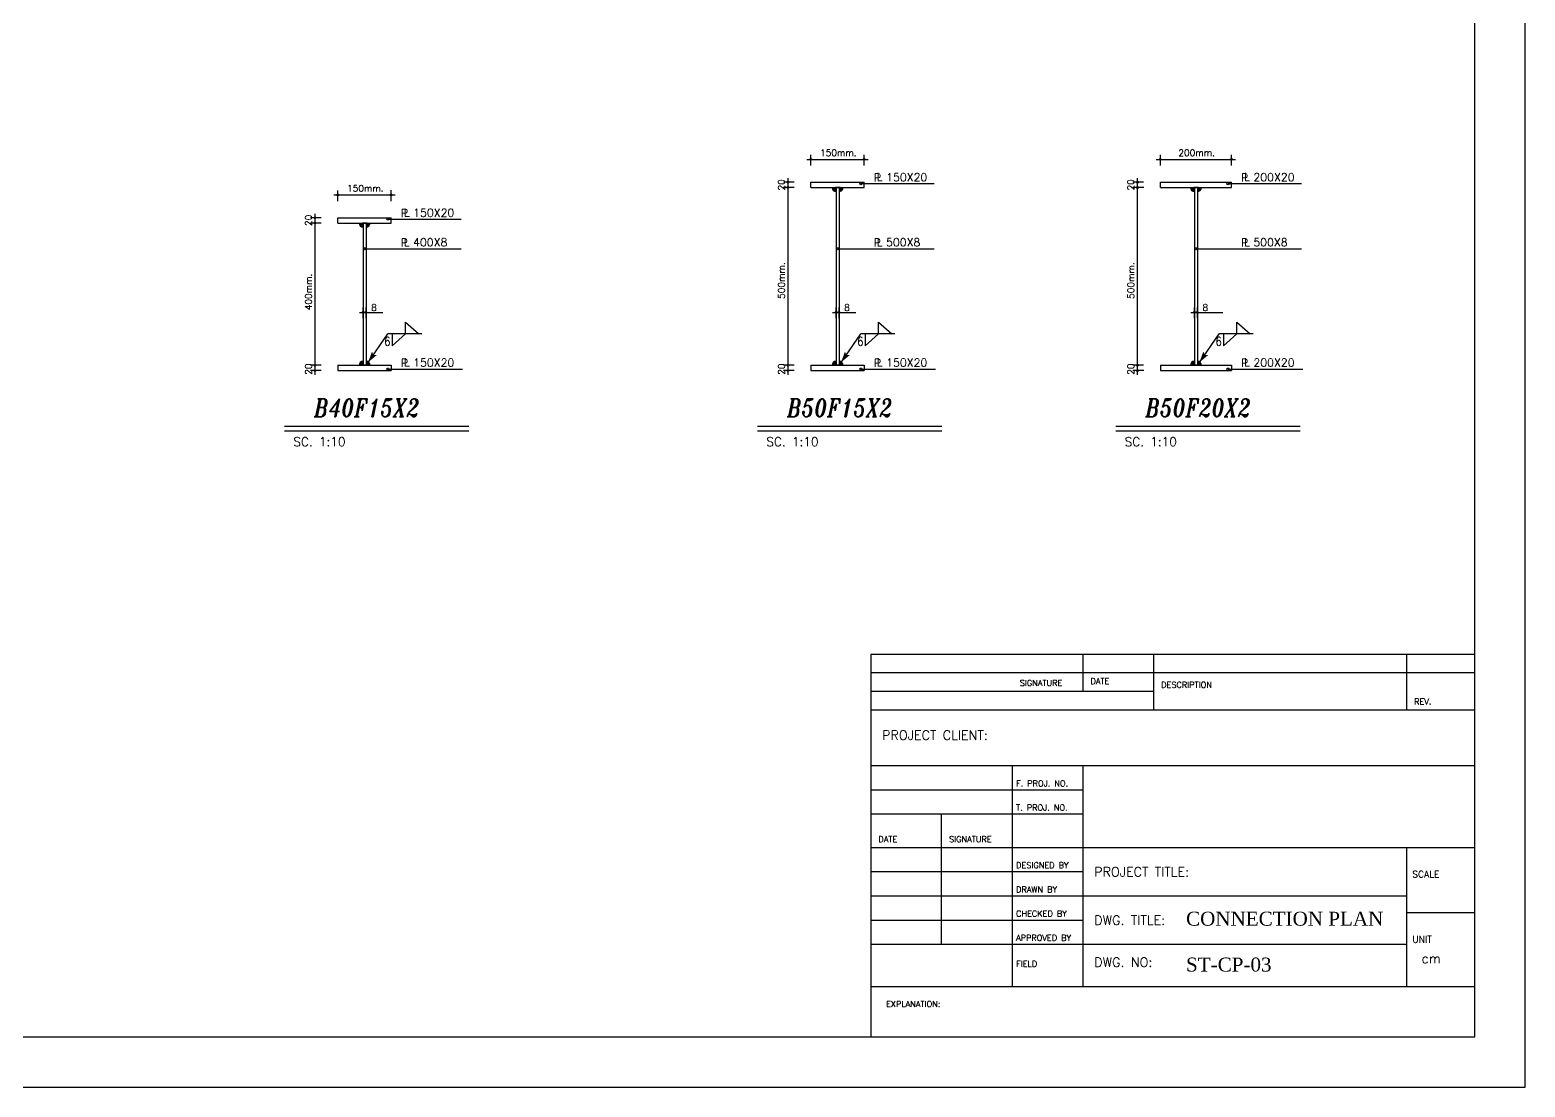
# Model space of a CAD drawing. Header units: inches. Extents: x 1387 to 2676, y -3554 to -2136.
# Drawn here: x 2621.81 to 2663.86, y -2688.64 to -2658.91 of the extents above; entities that cross this region are included whole.
import ezdxf

# ---------------------------------------------------------------- set-up
doc = ezdxf.new("R2010")
doc.units = ezdxf.units.IN
doc.header["$MEASUREMENT"] = 0
doc.linetypes.add('HIDDEN', pattern=[0.375, 0.25, -0.125])
for name, color, linetype in [('1', 1, 'Continuous'), ('1R', 1, 'Continuous'), ('3', 3, 'HIDDEN'), ('3G', 3, 'Continuous'), ('4C', 4, 'Continuous'), ('7', 7, 'Continuous'), ('DIM', 8, 'Continuous'), ('lateral brace', 5, 'Continuous'), ('Layer4', 118, 'Continuous'), ('TEXT-1', 3, 'Continuous')]:
    doc.layers.add(name, color=color, linetype=linetype)
doc.styles.add('ITALICT', font='italict')
doc.styles.add('ROMANS', font='ROMANS')
doc.styles.add('style1', font='times.ttf')

msp = doc.modelspace()

# ---------------------------------------------------------------- hatches: boundary and pattern name
at = {"layer": 'TEXT-1'}
for points in [[(2644.48009873, -2663.45610601, -0.4142135624), (2644.36533641, -2663.34134369), (2644.48009873, -2663.34134369)], [(2644.56009873, -2663.45610601, 0.4142135624), (2644.67486105, -2663.34134369), (2644.56009873, -2663.34134369)], [(2654.55791161, -2663.45610601, -0.4142135624), (2654.44314929, -2663.34134369), (2654.55791161, -2663.34134369)], [(2654.63791161, -2663.45610601, 0.4142135624), (2654.75267393, -2663.34134369), (2654.63791161, -2663.34134369)], [(2631.17800636, -2664.45610601, -0.4142135624), (2631.06324404, -2664.34134369), (2631.17800636, -2664.34134369)], [(2631.25800636, -2664.45610601, 0.4142135624), (2631.37276869, -2664.34134369), (2631.25800636, -2664.34134369)], [(2631.17800636, -2668.22658137, 0.4142135624), (2631.06324404, -2668.34134369), (2631.17800636, -2668.34134369)], [(2631.25800636, -2668.22658137, -0.4142135624), (2631.37276869, -2668.34134369), (2631.25800636, -2668.34134369)], [(2644.48009873, -2668.22658137, 0.4142135624), (2644.36533641, -2668.34134369), (2644.48009873, -2668.34134369)], [(2644.56009873, -2668.22658137, -0.4142135624), (2644.67486105, -2668.34134369), (2644.56009873, -2668.34134369)], [(2654.55791161, -2668.22658137, 0.4142135624), (2654.44314929, -2668.34134369), (2654.55791161, -2668.34134369)], [(2654.63791161, -2668.22658137, -0.4142135624), (2654.75267393, -2668.34134369), (2654.63791161, -2668.34134369)]]:
    msp.add_hatch(color=256, dxfattribs=at).paths.add_polyline_path(points)

# ---------------------------------------------------------------- linework, layer by layer
at = {"layer": '1'}
for p, q in [((2645.45865838, -2676.47079518), (2645.45865838, -2687.22591269)), ((2645.45865838, -2676.47079518), (2645.45865838, -2685.81332914)), ((2662.43960708, -2676.47079518), (2645.45865838, -2676.47079518)), ((2651.42290002, -2677.51715336), (2651.42290002, -2676.47079518)), ((2653.41098057, -2678.04033245), (2653.41098057, -2676.47079518)), ((2660.52621621, -2678.04033245), (2660.52621621, -2676.47079518)), ((2662.43960708, -2676.99397427), (2645.45865838, -2676.99397427)), ((2653.41098057, -2677.51715336), (2645.45865838, -2677.51715336)), ((2662.43960708, -2678.04033245), (2645.45865838, -2678.04033245)), ((2662.43960708, -2679.60986972), (2645.45865838, -2679.60986972)), ((2649.43481948, -2685.81332914), (2649.43481948, -2679.60986972)), ((2651.42290002, -2685.81332914), (2651.42290002, -2679.60986972)), ((2651.42290002, -2680.29000254), (2645.45865838, -2680.29000254)), ((2651.42290002, -2680.97013536), (2645.45865838, -2680.97013536)), ((2647.44673893, -2684.632389), (2647.44673893, -2680.97013536)), ((2651.42290002, -2681.91185773), (2645.45865838, -2681.91185773)), ((2662.43960708, -2681.91185773), (2651.42290002, -2681.91185773)), ((2660.52621621, -2685.81332914), (2660.52621621, -2681.91185773)), ((2651.42290002, -2682.59199054), (2645.45865838, -2682.59199054)), ((2660.52621621, -2683.27212336), (2645.45865838, -2683.27212336)), ((2651.42290002, -2683.95225618), (2645.45865838, -2683.95225618)), ((2662.43960708, -2683.74298455), (2660.52621621, -2683.74298455)), ((2651.42290002, -2684.632389), (2645.45865838, -2684.632389)), ((2660.52621621, -2684.632389), (2651.42290002, -2684.632389)), ((2645.45865838, -2685.81332914), (2662.43960708, -2685.81332914))]:
    msp.add_line(p, q, dxfattribs=at)
msp.add_lwpolyline([(2581.17125691, -2687.22591269), (2662.43960708, -2687.22591269), (2662.43960708, -2630.59291606), (2581.17125691, -2630.59291606)], close=True, dxfattribs=at)
at = {"layer": '1R'}
for p, q in [((2643.65469966, -2662.55035708), (2645.38142132, -2662.55035708)), ((2643.77009873, -2662.72560466), (2643.77009873, -2662.42193078)), ((2645.27009873, -2662.72432036), (2645.27009873, -2662.42064648)), ((2653.48251254, -2662.55035708), (2655.7092342, -2662.55035708)), ((2653.59791161, -2662.72560466), (2653.59791161, -2662.42193078)), ((2655.59791161, -2662.72432036), (2655.59791161, -2662.42064648)), ((2630.46800636, -2663.72560466), (2630.46800636, -2663.42193078)), ((2631.96800636, -2663.72432036), (2631.96800636, -2663.42064648)), ((2643.30037179, -2663.19134369), (2642.99669791, -2663.19134369)), ((2643.3016561, -2663.34134369), (2642.99798222, -2663.34134369)), ((2643.12640851, -2668.60699013), (2643.12640851, -2663.0800211)), ((2645.17282983, -2663.23371959), (2647.23847797, -2663.23371959)), ((2653.12818467, -2663.19134369), (2652.82451079, -2663.19134369)), ((2653.12946898, -2663.34134369), (2652.8257951, -2663.34134369)), ((2652.95422139, -2668.60699013), (2652.95422139, -2663.0800211)), ((2655.50064271, -2663.23371959), (2657.56629085, -2663.23371959)), ((2630.3526073, -2663.55035708), (2632.07932895, -2663.55035708)), ((2629.99827943, -2664.19134369), (2629.69460555, -2664.19134369)), ((2629.82431615, -2668.60699013), (2629.82431615, -2664.0800211)), ((2631.87073746, -2664.23371959), (2633.93638561, -2664.23371959)), ((2629.99956373, -2664.34134369), (2629.69588985, -2664.34134369)), ((2631.21962462, -2665.06369226), (2633.93638561, -2665.06369226)), ((2644.52171698, -2665.06369226), (2647.23847797, -2665.06369226)), ((2654.59952986, -2665.06369226), (2657.56629085, -2665.06369226)), ((2631.17800636, -2667.01855629), (2631.17800636, -2666.71488241)), ((2631.25800636, -2667.01727199), (2631.25800636, -2666.71359811)), ((2644.48009873, -2667.01855629), (2644.48009873, -2666.71488241)), ((2644.56009873, -2667.01727199), (2644.56009873, -2666.71359811)), ((2654.55791161, -2667.01855629), (2654.55791161, -2666.71488241)), ((2654.63791161, -2667.01727199), (2654.63791161, -2666.71359811)), ((2631.0738725, -2666.85448448), (2631.72819061, -2666.85448448)), ((2644.37596486, -2666.85448448), (2645.03028298, -2666.85448448)), ((2654.45377774, -2666.85448448), (2655.35809586, -2666.85448448)), ((2631.31619382, -2668.26019447), (2631.86770187, -2667.45926682)), ((2632.82842385, -2667.45926682), (2631.86770187, -2667.45926682)), ((2644.61828618, -2668.26019447), (2645.16979423, -2667.45926682)), ((2646.13051621, -2667.45926682), (2645.16979423, -2667.45926682)), ((2654.69609906, -2668.26019447), (2655.24760711, -2667.45926682)), ((2656.20832909, -2667.45926682), (2655.24760711, -2667.45926682)), ((2629.99827943, -2668.34134369), (2629.69460555, -2668.34134369)), ((2629.99956373, -2668.49134369), (2629.69588985, -2668.49134369)), ((2631.87073746, -2668.44716264), (2633.97527583, -2668.44716264)), ((2643.30037179, -2668.34134369), (2642.99669791, -2668.34134369)), ((2643.3016561, -2668.49134369), (2642.99798222, -2668.49134369)), ((2645.17282983, -2668.44716264), (2647.27736819, -2668.44716264)), ((2653.12818467, -2668.34134369), (2652.82451079, -2668.34134369)), ((2653.12946898, -2668.49134369), (2652.8257951, -2668.49134369)), ((2655.50064271, -2668.44716264), (2657.60518107, -2668.44716264))]:
    msp.add_line(p, q, dxfattribs=at)
at = {"layer": '3'}
for points in [[(2631.31619382, -2668.26019447), (2631.46316879, -2668.04908227), (2631.42640885, -2667.95476893)], [(2631.31619382, -2668.26019447), (2631.46316879, -2668.04908227), (2631.56437785, -2668.05082207)], [(2644.61828618, -2668.26019447), (2644.76526116, -2668.04908227), (2644.72850122, -2667.95476893)], [(2644.61828618, -2668.26019447), (2644.76526116, -2668.04908227), (2644.86647021, -2668.05082207)], [(2654.69609906, -2668.26019447), (2654.84307404, -2668.04908227), (2654.8063141, -2667.95476893)], [(2654.69609906, -2668.26019447), (2654.84307404, -2668.04908227), (2654.94428309, -2668.05082207)]]:
    msp.add_solid(points, dxfattribs=at)
at = {"layer": '3G'}
for p, q in [((2643.77009873, -2663.19134369), (2645.27009873, -2663.19134369)), ((2643.77009873, -2663.34134369), (2643.77009873, -2663.19134369)), ((2643.77009873, -2663.34134369), (2645.27009873, -2663.34134369)), ((2644.44988014, -2663.34134369), (2644.52988014, -2663.34134369)), ((2644.54277209, -2663.34134369), (2644.46277209, -2663.34134369)), ((2644.47569099, -2663.34134369), (2644.55569099, -2663.34134369)), ((2644.48009873, -2663.34134369), (2644.48009873, -2668.34134369)), ((2644.56858295, -2663.34134369), (2644.48858295, -2663.34134369)), ((2644.49742537, -2663.34134369), (2644.57742537, -2663.34134369)), ((2644.59031732, -2663.34134369), (2644.51031732, -2663.34134369)), ((2644.56009873, -2663.34134369), (2644.56009873, -2668.34134369)), ((2645.27009873, -2663.34134369), (2645.27009873, -2663.19134369)), ((2653.59791161, -2663.19134369), (2655.59791161, -2663.19134369)), ((2653.59791161, -2663.34134369), (2653.59791161, -2663.19134369)), ((2653.59791161, -2663.34134369), (2655.59791161, -2663.34134369)), ((2654.52769302, -2663.34134369), (2654.60769302, -2663.34134369)), ((2654.62058497, -2663.34134369), (2654.54058497, -2663.34134369)), ((2654.55350387, -2663.34134369), (2654.63350387, -2663.34134369)), ((2654.55791161, -2663.34134369), (2654.55791161, -2668.34134369)), ((2654.64639583, -2663.34134369), (2654.56639583, -2663.34134369)), ((2654.57523825, -2663.34134369), (2654.65523825, -2663.34134369)), ((2654.6681302, -2663.34134369), (2654.5881302, -2663.34134369)), ((2654.63791161, -2663.34134369), (2654.63791161, -2668.34134369)), ((2655.59791161, -2663.34134369), (2655.59791161, -2663.19134369)), ((2630.46800636, -2664.19134369), (2631.96800636, -2664.19134369)), ((2630.46800636, -2664.34134369), (2630.46800636, -2664.19134369)), ((2631.96800636, -2664.34134369), (2631.96800636, -2664.19134369)), ((2630.46800636, -2664.34134369), (2631.96800636, -2664.34134369)), ((2631.14778777, -2664.34134369), (2631.22778777, -2664.34134369)), ((2631.24067973, -2664.34134369), (2631.16067973, -2664.34134369)), ((2631.17359863, -2664.34134369), (2631.25359863, -2664.34134369)), ((2631.17800636, -2664.34134369), (2631.17800636, -2668.34134369)), ((2631.26649058, -2664.34134369), (2631.18649058, -2664.34134369)), ((2631.195333, -2664.34134369), (2631.275333, -2664.34134369)), ((2631.28822496, -2664.34134369), (2631.20822496, -2664.34134369)), ((2631.25800636, -2664.34134369), (2631.25800636, -2668.34134369)), ((2632.36636974, -2667.12513396), (2632.74107226, -2667.46013915)), ((2632.36636974, -2667.46013915), (2632.36636974, -2667.12513396)), ((2645.6684621, -2667.12513396), (2646.04316463, -2667.46013915)), ((2645.6684621, -2667.46013915), (2645.6684621, -2667.12513396)), ((2655.74627498, -2667.12513396), (2656.12097751, -2667.46013915)), ((2655.74627498, -2667.46013915), (2655.74627498, -2667.12513396)), ((2631.99264291, -2667.45839449), (2631.99264291, -2667.79339969)), ((2631.99264291, -2667.79339969), (2632.36734544, -2667.45839449)), ((2645.29473528, -2667.45839449), (2645.29473528, -2667.79339969)), ((2645.29473528, -2667.79339969), (2645.6694378, -2667.45839449)), ((2655.37254816, -2667.45839449), (2655.37254816, -2667.79339969)), ((2655.37254816, -2667.79339969), (2655.74725068, -2667.45839449)), ((2630.46800636, -2668.34134369), (2631.96800636, -2668.34134369)), ((2630.46800636, -2668.34134369), (2630.46800636, -2668.49134369)), ((2630.46800636, -2668.49134369), (2631.96800636, -2668.49134369)), ((2631.24067973, -2668.34134369), (2631.16067973, -2668.34134369)), ((2631.18278777, -2668.34134369), (2631.26278777, -2668.34134369)), ((2631.195333, -2668.34134369), (2631.275333, -2668.34134369)), ((2631.28822496, -2668.34134369), (2631.20822496, -2668.34134369)), ((2631.96800636, -2668.34134369), (2631.96800636, -2668.49134369)), ((2643.77009873, -2668.34134369), (2645.27009873, -2668.34134369)), ((2643.77009873, -2668.34134369), (2643.77009873, -2668.49134369)), ((2643.77009873, -2668.49134369), (2645.27009873, -2668.49134369)), ((2644.54277209, -2668.34134369), (2644.46277209, -2668.34134369)), ((2644.48488014, -2668.34134369), (2644.56488014, -2668.34134369)), ((2644.49742537, -2668.34134369), (2644.57742537, -2668.34134369)), ((2644.59031732, -2668.34134369), (2644.51031732, -2668.34134369)), ((2645.27009873, -2668.34134369), (2645.27009873, -2668.49134369)), ((2653.59791161, -2668.34134369), (2655.59791161, -2668.34134369)), ((2653.59791161, -2668.34134369), (2653.59791161, -2668.49134369)), ((2653.59791161, -2668.49134369), (2655.59791161, -2668.49134369)), ((2654.62058497, -2668.34134369), (2654.54058497, -2668.34134369)), ((2654.56269302, -2668.34134369), (2654.64269302, -2668.34134369)), ((2654.57523825, -2668.34134369), (2654.65523825, -2668.34134369)), ((2654.6681302, -2668.34134369), (2654.5881302, -2668.34134369)), ((2655.59791161, -2668.34134369), (2655.59791161, -2668.49134369)), ((2628.96607275, -2670.05382426), (2634.15412127, -2670.05382426)), ((2642.26816511, -2670.05382426), (2647.45621364, -2670.05382426)), ((2652.34597799, -2670.05382426), (2657.53402652, -2670.05382426)), ((2628.96607275, -2670.18823765), (2634.15412127, -2670.18823765)), ((2642.26816511, -2670.18823765), (2647.45621364, -2670.18823765)), ((2652.34597799, -2670.18823765), (2657.53402652, -2670.18823765))]:
    msp.add_line(p, q, dxfattribs=at)
for centre, start, end in [((2644.48009873, -2663.34134369), 180, 270), ((2644.48009873, -2663.34134369), 180, 270), ((2644.56009873, -2663.34134369), 270, 0), ((2644.56009873, -2663.34134369), 270, 0), ((2654.55791161, -2663.34134369), 180, 270), ((2654.55791161, -2663.34134369), 180, 270), ((2654.63791161, -2663.34134369), 270, 0), ((2654.63791161, -2663.34134369), 270, 0), ((2631.17800636, -2664.34134369), 180, 270), ((2631.17800636, -2664.34134369), 180, 270), ((2631.25800636, -2664.34134369), 270, 0), ((2631.25800636, -2664.34134369), 270, 0), ((2631.17800636, -2668.34134369), 90, 180), ((2631.25800636, -2668.34134369), 0, 90), ((2644.48009873, -2668.34134369), 90, 180), ((2644.56009873, -2668.34134369), 0, 90), ((2654.55791161, -2668.34134369), 90, 180), ((2654.63791161, -2668.34134369), 0, 90)]:
    msp.add_arc(centre, 0.11476232, start, end, dxfattribs=at)
at = {"layer": '7'}
for centre, radius in [((2643.77009873, -2662.55035708), 0.02443679), ((2645.27009873, -2662.55035708), 0.02443679), ((2653.59791161, -2662.55035708), 0.02443679), ((2655.59791161, -2662.55035708), 0.02443679), ((2643.12640851, -2663.19134369), 0.02443679), ((2643.12640851, -2663.34134369), 0.02443679), ((2645.17282983, -2663.23371959), 0.02909142), ((2652.95422139, -2663.19134369), 0.02443679), ((2652.95422139, -2663.34134369), 0.02443679), ((2655.50064271, -2663.23371959), 0.02909142), ((2630.46800636, -2663.55035708), 0.02443679), ((2631.96800636, -2663.55035708), 0.02443679), ((2629.82431615, -2664.19134369), 0.02443679), ((2631.87073746, -2664.23371959), 0.02909142), ((2629.82431615, -2664.34134369), 0.02443679), ((2631.21962462, -2665.06369226), 0.02909142), ((2644.52171698, -2665.06369226), 0.02909142), ((2654.59952986, -2665.06369226), 0.02909142), ((2631.17800636, -2666.85448448), 0.02443679), ((2631.25800636, -2666.85448448), 0.02443679), ((2644.48009873, -2666.85448448), 0.02443679), ((2644.56009873, -2666.85448448), 0.02443679), ((2654.55791161, -2666.85448448), 0.02443679), ((2654.63791161, -2666.85448448), 0.02443679), ((2629.82431615, -2668.34134369), 0.02443679), ((2629.82431615, -2668.49134369), 0.02443679), ((2631.87073746, -2668.44716264), 0.02909142), ((2643.12640851, -2668.34134369), 0.02443679), ((2643.12640851, -2668.49134369), 0.02443679), ((2645.17282983, -2668.44716264), 0.02909142), ((2652.95422139, -2668.34134369), 0.02443679), ((2652.95422139, -2668.49134369), 0.02443679), ((2655.50064271, -2668.44716264), 0.02909142)]:
    msp.add_circle(centre, radius, dxfattribs=at)
at = {"layer": 'DIM'}
msp.add_lwpolyline([(2579.755432, -2688.6417376), (2663.855432, -2688.6417376), (2663.855432, -2629.17709114), (2579.755432, -2629.17709114)], close=True, dxfattribs=at)
at = {"layer": 'lateral brace'}
msp.add_lwpolyline([(2579.755432, -2688.6417376), (2663.855432, -2688.6417376), (2663.855432, -2629.17709114), (2579.755432, -2629.17709114)], close=True, dxfattribs=at)
at = {"layer": 'Layer4'}
msp.add_lwpolyline([(2663.855432, -2629.17709114), (2579.755432, -2629.17709114), (2579.755432, -2688.6417376), (2663.855432, -2688.6417376)], close=True, dxfattribs=at)

# ---------------------------------------------------------------- texts
at = {"layer": '1'}
for s, height, style, p in [('SIGNATURE', 0.167417309, 'ROMANS', (2649.64409111, -2677.36019963)), ('DATE', 0.167417309, 'ROMANS', (2651.63217166, -2677.30788172)), ('DESCRIPTION', 0.1674173092, 'ROMANS', (2653.62025221, -2677.41251754)), ('REV.', 0.167417309, 'ROMANS', (2660.73548785, -2677.88337872)), ('PROJECT CLIENT:', 0.2615895456, 'ROMANS', (2645.77256584, -2678.87468115)), ('F. PROJ. NO.', 0.1674173092, 'ROMANS', (2649.53945529, -2680.18536673)), ('T. PROJ. NO.', 0.1674173092, 'ROMANS', (2649.53945529, -2680.86549954)), ('DATE', 0.167417309, 'ROMANS', (2645.66793002, -2681.754904)), ('SIGNATURE', 0.167417309, 'ROMANS', (2647.65601057, -2681.754904)), ('DESIGNED BY', 0.1674173092, 'ROMANS', (2649.53945529, -2682.48735473)), ('PROJECT TITLE:', 0.2615895456, 'ROMANS', (2651.73680748, -2682.71899813)), ('SCALE', 0.188344473, 'ROMANS', (2660.68316994, -2682.74894427)), ('DRAWN BY', 0.167417309, 'ROMANS', (2649.53945529, -2683.16748755)), ('CHECKED BY', 0.167417309, 'ROMANS', (2649.53945529, -2683.84762036)), ('DWG. TITLE:', 0.2615895456, 'ROMANS', (2651.73680748, -2684.07926377)), ('CONNECTION PLAN', 0.3923843184, 'style1', (2654.32065847, -2684.10191109)), ('APPROVED BY', 0.1674173092, 'ROMANS', (2649.53945529, -2684.52775318)), ('UNIT', 0.188344473, 'ROMANS', (2660.68316994, -2684.58007109)), ('FIELD', 0.167417309, 'ROMANS', (2649.53945529, -2685.26020391)), ('DWG. NO:', 0.261589546, 'ROMANS', (2651.73680748, -2685.26020391)), ('ST-CP-03', 0.392384318, 'style1', (2654.32065847, -2685.39208978)), ('cm', 0.261589546, 'ROMANS', (2660.94475948, -2685.15556809)), ('EXPLANATION:', 0.1674173092, 'ROMANS', (2645.88275823, -2686.38894298))]:
    msp.add_text(s, height=height, dxfattribs=dict(at, style=style)).set_placement(p)
at = {"layer": '3G', "style": 'ROMANS'}
for s, height, p in [('150mm.', 0.1848, (2644.02703791, -2662.45698172)), ('200mm.', 0.1848, (2654.10485079, -2662.45698172)), ('P', 0.225, (2645.54171928, -2663.17517419)), ('L', 0.225, (2645.62435824, -2663.15743925)), ('150X20', 0.225, (2645.88728756, -2663.1653461)), ('P', 0.225, (2655.86953216, -2663.17517419)), ('L', 0.225, (2655.95217112, -2663.15743925)), ('200X20', 0.225, (2656.21510044, -2663.1653461)), ('150mm.', 0.1848, (2630.72494554, -2663.45698172)), ('P', 0.225, (2632.23962692, -2664.17517419)), ('L', 0.225, (2632.32226587, -2664.15743925)), ('150X20', 0.225, (2632.5851952, -2664.1653461)), ('P', 0.225, (2632.23649941, -2665.00514685)), ('L', 0.225, (2632.31913836, -2664.98741192)), ('400X8', 0.225, (2632.58206769, -2664.99531876)), ('P', 0.225, (2645.53859177, -2665.00514685)), ('L', 0.225, (2645.62123073, -2664.98741192)), ('500X8', 0.225, (2645.88416005, -2664.99531876)), ('P', 0.225, (2655.86640465, -2665.00514685)), ('L', 0.225, (2655.94904361, -2664.98741192)), ('500X8', 0.225, (2656.21197293, -2664.99531876)), ('8', 0.1848, (2631.40388028, -2666.8087247)), ('8', 0.1848, (2644.70597264, -2666.8087247)), ('8', 0.1848, (2654.78378553, -2666.8087247)), ('P', 0.225, (2632.23962692, -2668.38861724)), ('L', 0.225, (2632.32226587, -2668.37088231)), ('150X20', 0.225, (2632.5851952, -2668.37878915)), ('P', 0.225, (2645.54171928, -2668.38861724)), ('L', 0.225, (2645.62435824, -2668.37088231)), ('150X20', 0.225, (2645.88728756, -2668.37878915)), ('P', 0.225, (2655.86953216, -2668.38861724)), ('L', 0.225, (2655.95217112, -2668.37088231)), ('200X20', 0.225, (2656.21510044, -2668.37878915)), ('SC. 1:10', 0.249999993, (2629.21338286, -2670.61585902)), ('SC. 1:10', 0.249999993, (2642.51547523, -2670.61585902)), ('SC. 1:10', 0.249999993, (2652.59328811, -2670.61585902))]:
    msp.add_text(s, height=height, dxfattribs=at).set_placement(p)
for s, p in [('20', (2643.03303315, -2663.42524323)), ('20', (2652.86084603, -2663.42524323)), ('20', (2629.73094078, -2664.42524323)), ('500mm.', (2643.03303315, -2666.47320197)), ('500mm.', (2652.86084603, -2666.47320197)), ('400mm.', (2629.73094078, -2666.79531102)), ('20', (2629.73094078, -2668.60889136)), ('20', (2643.03303315, -2668.60889136)), ('20', (2652.86084603, -2668.60889136))]:
    msp.add_text(s, height=0.1848, rotation=90, dxfattribs=at).set_placement(p)
at = {"layer": '3G', "style": 'ROMANS', "width": 0.8}
for p in [(2631.77332624, -2667.79450747), (2645.0754186, -2667.79450747), (2655.15323149, -2667.79450747)]:
    msp.add_text('6', height=0.25, dxfattribs=at).set_placement(p)
at = {"layer": '4C', "style": 'ITALICT', "width": 0.8}
for s, p in [('B40F15X2', (2629.79666986, -2669.78681261)), ('B50F15X2', (2643.09876222, -2669.78681261)), ('B50F20X2', (2653.1765751, -2669.78681261))]:
    msp.add_text(s, height=0.5, dxfattribs=at).set_placement(p)

doc.saveas('drawing.dxf')
